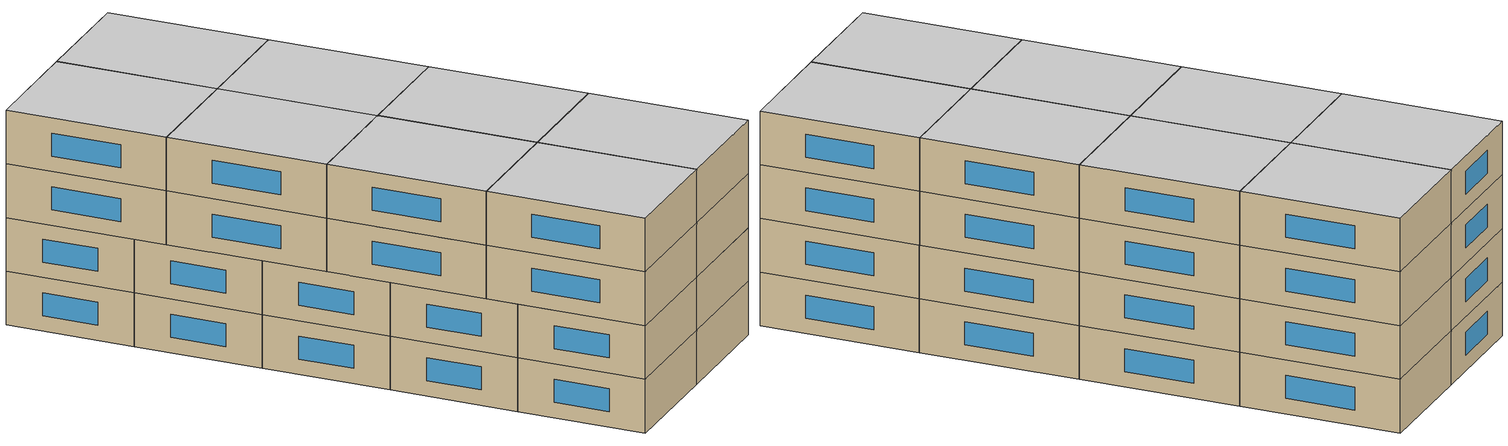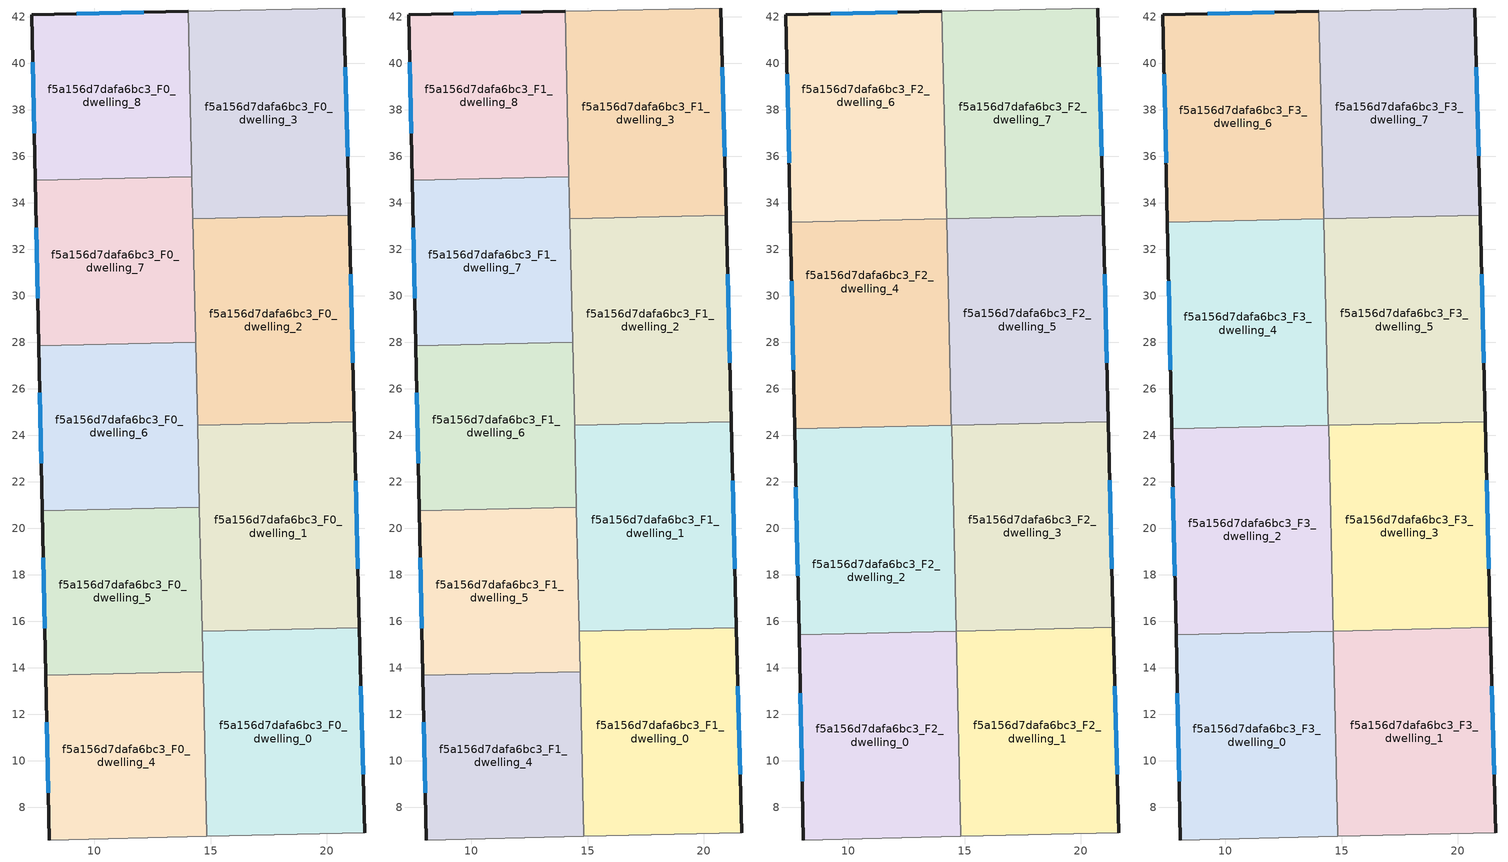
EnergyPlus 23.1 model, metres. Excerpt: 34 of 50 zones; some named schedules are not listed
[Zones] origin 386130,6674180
f5a156d7dafa6bc3_F0_dwelling_0
 floor ground (EU_floor_Construction): 21.4,15.72 21.62,6.9 14.84,6.75 14.64,15.57 z0
 wall outside (EU_wall_Construction): 21.62,6.9 21.4,15.72 z0:3
 wall to f5a156d7dafa6bc3_F0_dwelling_1 (EU_wall_Construction): 21.4,15.72 14.64,15.57 z0:3
 wall adiabatic (EU_wall_Construction): 14.84,6.75 21.62,6.9 z0:3
 wall to f5a156d7dafa6bc3_F0_dwelling_4 (EU_wall_Construction): 14.68,13.83 14.84,6.75 z0:3
 wall to f5a156d7dafa6bc3_F0_dwelling_5 (EU_wall_Construction): 14.64,15.57 14.68,13.83 z0:3
 window (EU_Window_Construction): 21.56,9.42 21.47,13.2 z0.86:2.14
f5a156d7dafa6bc3_F0_dwelling_1
 floor ground (EU_floor_Construction): 21.18,24.58 21.4,15.72 14.64,15.57 14.44,24.43 z0
 wall outside (EU_wall_Construction): 21.4,15.72 21.18,24.58 z0:3
 wall to f5a156d7dafa6bc3_F0_dwelling_2 (EU_wall_Construction): 21.18,24.58 14.44,24.43 z0:3
 wall to f5a156d7dafa6bc3_F0_dwelling_5 (EU_wall_Construction): 14.52,20.91 14.64,15.57 z0:3
 wall to f5a156d7dafa6bc3_F0_dwelling_6 (EU_wall_Construction): 14.44,24.43 14.52,20.91 z0:3
 window (EU_Window_Construction): 21.34,18.25 21.25,22.05 z0.86:2.14
f5a156d7dafa6bc3_F0_dwelling_2
 floor ground (EU_floor_Construction): 20.96,33.46 21.18,24.58 14.44,24.43 14.24,33.31 z0
 wall outside (EU_wall_Construction): 21.18,24.58 20.96,33.46 z0:3
 wall to f5a156d7dafa6bc3_F0_dwelling_3 (EU_wall_Construction): 20.96,33.46 14.24,33.31 z0:3
 wall to f5a156d7dafa6bc3_F0_dwelling_7 (EU_wall_Construction): 14.24,33.31 14.36,28.01 z0:3
 wall to f5a156d7dafa6bc3_F0_dwelling_6 (EU_wall_Construction): 14.36,28.01 14.44,24.43 z0:3
 window (EU_Window_Construction): 21.12,27.11 21.02,30.92 z0.86:2.14
f5a156d7dafa6bc3_F0_dwelling_3
 floor ground (EU_floor_Construction): 20.74,42.38 20.96,33.46 14.24,33.31 14.04,42.23 z0
 wall outside (EU_wall_Construction): 20.96,33.46 20.74,42.38 z0:3
 wall adiabatic (EU_wall_Construction): 20.74,42.38 14.04,42.23 z0:3
 wall to f5a156d7dafa6bc3_F0_dwelling_8 (EU_wall_Construction): 14.04,42.23 14.2,35.12 z0:3
 wall to f5a156d7dafa6bc3_F0_dwelling_7 (EU_wall_Construction): 14.2,35.12 14.24,33.31 z0:3
 window (EU_Window_Construction): 20.9,36.01 20.8,39.83 z0.86:2.14
f5a156d7dafa6bc3_F0_dwelling_4
 floor ground (EU_floor_Construction): 14.68,13.83 14.84,6.75 8.07,6.6 7.92,13.68 z0
 wall outside (EU_wall_Construction): 7.92,13.68 8.07,6.6 z0:3
 wall to f5a156d7dafa6bc3_F0_dwelling_5 (EU_wall_Construction): 14.68,13.83 7.92,13.68 z0:3
 wall adiabatic (EU_wall_Construction): 8.07,6.6 14.84,6.75 z0:3
 window (EU_Window_Construction): 7.97,11.65 8.03,8.62 z0.86:2.14
f5a156d7dafa6bc3_F0_dwelling_5
 floor ground (EU_floor_Construction): 14.52,20.92 14.68,13.83 7.92,13.68 7.77,20.76 z0
 wall outside (EU_wall_Construction): 7.77,20.76 7.92,13.68 z0:3
 wall to f5a156d7dafa6bc3_F0_dwelling_6 (EU_wall_Construction): 14.52,20.92 7.77,20.76 z0:3
 window (EU_Window_Construction): 7.82,18.74 7.88,15.7 z0.86:2.14
f5a156d7dafa6bc3_F0_dwelling_6
 floor ground (EU_floor_Construction): 14.36,28.01 14.52,20.92 7.77,20.76 7.62,27.86 z0
 wall outside (EU_wall_Construction): 7.62,27.86 7.77,20.76 z0:3
 wall to f5a156d7dafa6bc3_F0_dwelling_7 (EU_wall_Construction): 14.36,28.01 7.62,27.86 z0:3
 window (EU_Window_Construction): 7.66,25.83 7.73,22.79 z0.86:2.14
f5a156d7dafa6bc3_F0_dwelling_7
 floor ground (EU_floor_Construction): 14.2,35.12 14.36,28.01 7.62,27.86 7.47,34.97 z0
 wall outside (EU_wall_Construction): 7.47,34.97 7.62,27.86 z0:3
 wall to f5a156d7dafa6bc3_F0_dwelling_8 (EU_wall_Construction): 14.2,35.12 7.47,34.97 z0:3
 window (EU_Window_Construction): 7.51,32.94 7.58,29.89 z0.86:2.14
f5a156d7dafa6bc3_F0_dwelling_8
 floor ground (EU_floor_Construction): 14.04,42.23 14.2,35.12 7.47,34.97 7.32,42.08 z0
 wall outside (EU_wall_Construction): 14.04,42.23 7.32,42.08 7.47,34.97 z0:3
 window (EU_Window_Construction): 12.12,42.19 9.24,42.12 / 7.36,40.05 7.43,37 z0.86:2.14
f5a156d7dafa6bc3_F1_dwelling_0
 floor to f5a156d7dafa6bc3_F0_dwelling_0 (EU_floor_Construction): 21.4,15.72 21.62,6.9 14.84,6.75 14.64,15.57 z3
 wall outside (EU_wall_Construction): 21.62,6.9 21.4,15.72 z3:6
 wall to f5a156d7dafa6bc3_F1_dwelling_1 (EU_wall_Construction): 21.4,15.72 14.64,15.57 z3:6
 wall adiabatic (EU_wall_Construction): 14.84,6.75 21.62,6.9 z3:6
 wall to f5a156d7dafa6bc3_F1_dwelling_4 (EU_wall_Construction): 14.68,13.83 14.84,6.75 z3:6
 wall to f5a156d7dafa6bc3_F1_dwelling_5 (EU_wall_Construction): 14.64,15.57 14.68,13.83 z3:6
 window (EU_Window_Construction): 21.56,9.42 21.47,13.2 z3.86:5.14
f5a156d7dafa6bc3_F1_dwelling_1
 floor to f5a156d7dafa6bc3_F0_dwelling_1 (EU_floor_Construction): 21.18,24.58 21.4,15.72 14.64,15.57 14.44,24.43 z3
 wall outside (EU_wall_Construction): 21.4,15.72 21.18,24.58 z3:6
 wall to f5a156d7dafa6bc3_F1_dwelling_2 (EU_wall_Construction): 21.18,24.58 14.44,24.43 z3:6
 wall to f5a156d7dafa6bc3_F1_dwelling_5 (EU_wall_Construction): 14.52,20.91 14.64,15.57 z3:6
 wall to f5a156d7dafa6bc3_F1_dwelling_6 (EU_wall_Construction): 14.44,24.43 14.52,20.91 z3:6
 window (EU_Window_Construction): 21.34,18.25 21.25,22.05 z3.86:5.14
f5a156d7dafa6bc3_F1_dwelling_2
 floor to f5a156d7dafa6bc3_F0_dwelling_2 (EU_floor_Construction): 20.96,33.46 21.18,24.58 14.44,24.43 14.24,33.31 z3
 wall outside (EU_wall_Construction): 21.18,24.58 20.96,33.46 z3:6
 wall to f5a156d7dafa6bc3_F1_dwelling_3 (EU_wall_Construction): 20.96,33.46 14.24,33.31 z3:6
 wall to f5a156d7dafa6bc3_F1_dwelling_7 (EU_wall_Construction): 14.24,33.31 14.36,28.01 z3:6
 wall to f5a156d7dafa6bc3_F1_dwelling_6 (EU_wall_Construction): 14.36,28.01 14.44,24.43 z3:6
 window (EU_Window_Construction): 21.12,27.11 21.02,30.92 z3.86:5.14
f5a156d7dafa6bc3_F1_dwelling_3
 floor to f5a156d7dafa6bc3_F0_dwelling_3 (EU_floor_Construction): 20.74,42.38 20.96,33.46 14.24,33.31 14.04,42.23 z3
 wall outside (EU_wall_Construction): 20.96,33.46 20.74,42.38 z3:6
 wall adiabatic (EU_wall_Construction): 20.74,42.38 14.04,42.23 z3:6
 wall to f5a156d7dafa6bc3_F1_dwelling_8 (EU_wall_Construction): 14.04,42.23 14.2,35.12 z3:6
 wall to f5a156d7dafa6bc3_F1_dwelling_7 (EU_wall_Construction): 14.2,35.12 14.24,33.31 z3:6
 window (EU_Window_Construction): 20.9,36.01 20.8,39.83 z3.86:5.14
 ceiling adiabatic (EU_roof_Construction): 20.96,33.48 20.74,42.38 14.04,42.23 14.24,33.33 z6
f5a156d7dafa6bc3_F1_dwelling_4
 floor to f5a156d7dafa6bc3_F0_dwelling_4 (EU_floor_Construction): 14.68,13.83 14.84,6.75 8.07,6.6 7.92,13.68 z3
 wall outside (EU_wall_Construction): 7.92,13.68 8.07,6.6 z3:6
 wall to f5a156d7dafa6bc3_F1_dwelling_5 (EU_wall_Construction): 14.68,13.83 7.92,13.68 z3:6
 wall adiabatic (EU_wall_Construction): 8.07,6.6 14.84,6.75 z3:6
 window (EU_Window_Construction): 7.97,11.65 8.03,8.62 z3.86:5.14
 ceiling adiabatic (EU_roof_Construction): 14.84,6.75 14.68,13.83 7.92,13.68 8.07,6.6 z6
f5a156d7dafa6bc3_F1_dwelling_5
 floor to f5a156d7dafa6bc3_F0_dwelling_5 (EU_floor_Construction): 14.52,20.92 14.68,13.83 7.92,13.68 7.77,20.76 z3
 wall outside (EU_wall_Construction): 7.77,20.76 7.92,13.68 z3:6
 wall to f5a156d7dafa6bc3_F1_dwelling_6 (EU_wall_Construction): 14.52,20.92 7.77,20.76 z3:6
 window (EU_Window_Construction): 7.82,18.74 7.88,15.7 z3.86:5.14
f5a156d7dafa6bc3_F1_dwelling_6
 floor to f5a156d7dafa6bc3_F0_dwelling_6 (EU_floor_Construction): 14.36,28.01 14.52,20.92 7.77,20.76 7.62,27.86 z3
 wall outside (EU_wall_Construction): 7.62,27.86 7.77,20.76 z3:6
 wall to f5a156d7dafa6bc3_F1_dwelling_7 (EU_wall_Construction): 14.36,28.01 7.62,27.86 z3:6
 window (EU_Window_Construction): 7.66,25.83 7.73,22.79 z3.86:5.14
f5a156d7dafa6bc3_F1_dwelling_7
 floor to f5a156d7dafa6bc3_F0_dwelling_7 (EU_floor_Construction): 14.2,35.12 14.36,28.01 7.62,27.86 7.47,34.97 z3
 wall outside (EU_wall_Construction): 7.47,34.97 7.62,27.86 z3:6
 wall to f5a156d7dafa6bc3_F1_dwelling_8 (EU_wall_Construction): 14.2,35.12 7.47,34.97 z3:6
 window (EU_Window_Construction): 7.51,32.94 7.58,29.89 z3.86:5.14
f5a156d7dafa6bc3_F1_dwelling_8
 floor to f5a156d7dafa6bc3_F0_dwelling_8 (EU_floor_Construction): 14.04,42.23 14.2,35.12 7.47,34.97 7.32,42.08 z3
 wall outside (EU_wall_Construction): 14.04,42.23 7.32,42.08 7.47,34.97 z3:6
 window (EU_Window_Construction): 12.12,42.19 9.24,42.12 / 7.36,40.05 7.43,37 z3.86:5.14
f5a156d7dafa6bc3_F2_dwelling_0
 floor to f5a156d7dafa6bc3_F1_dwelling_0 (EU_floor_Construction): 14.65,15.57 14.84,6.75 14.64,15.57 z6
 floor to f5a156d7dafa6bc3_F1_dwelling_5 (EU_floor_Construction): 14.64,15.58 14.64,15.57 14.68,13.83 7.92,13.68 7.89,15.43 z6
 floor adiabatic (EU_floor_Construction): 14.64,15.57 14.84,6.75 8.07,6.6 7.92,13.68 14.68,13.83 z6
 wall outside (EU_wall_Construction): 7.89,15.43 8.07,6.6 z6:9
 wall to f5a156d7dafa6bc3_F2_dwelling_1 (EU_wall_Construction): 14.84,6.75 14.65,15.58 z6:9
 wall adiabatic (EU_wall_Construction): 8.07,6.6 14.84,6.75 z6:9
 wall to f5a156d7dafa6bc3_F2_dwelling_2 (EU_wall_Construction): 14.64,15.58 7.89,15.43 z6:9
 window (EU_Window_Construction): 7.94,12.91 8.02,9.12 z6.86:8.14
f5a156d7dafa6bc3_F2_dwelling_1
 floor to f5a156d7dafa6bc3_F1_dwelling_0 (EU_floor_Construction): 21.4,15.72 21.62,6.9 14.84,6.75 14.65,15.57 z6
 floor to f5a156d7dafa6bc3_F1_dwelling_1 (EU_floor_Construction): 21.4,15.74 21.4,15.72 14.65,15.57 14.65,15.58 z6
 wall outside (EU_wall_Construction): 21.62,6.9 21.4,15.74 z6:9
 wall adiabatic (EU_wall_Construction): 14.84,6.75 21.62,6.9 z6:9
 wall to f5a156d7dafa6bc3_F2_dwelling_3 (EU_wall_Construction): 21.4,15.74 14.65,15.58 z6:9
 window (EU_Window_Construction): 21.56,9.42 21.47,13.21 z6.86:8.14
f5a156d7dafa6bc3_F2_dwelling_2
 floor to f5a156d7dafa6bc3_F1_dwelling_5 (EU_floor_Construction): 14.52,20.92 14.64,15.58 7.89,15.43 7.77,20.76 z6
 floor to f5a156d7dafa6bc3_F1_dwelling_6 (EU_floor_Construction): 14.44,24.44 14.52,20.92 7.77,20.77 7.7,24.29 z6
 wall outside (EU_wall_Construction): 7.7,24.29 7.89,15.43 z6:9
 wall to f5a156d7dafa6bc3_F2_dwelling_3 (EU_wall_Construction): 14.64,15.58 14.44,24.44 z6:9
 wall to f5a156d7dafa6bc3_F2_dwelling_4 (EU_wall_Construction): 14.44,24.44 7.7,24.29 z6:9
 window (EU_Window_Construction): 7.75,21.76 7.83,17.97 z6.86:8.14
f5a156d7dafa6bc3_F2_dwelling_3
 floor to f5a156d7dafa6bc3_F1_dwelling_1 (EU_floor_Construction): 21.18,24.58 21.4,15.74 14.64,15.58 14.44,24.43 z6
 floor to f5a156d7dafa6bc3_F1_dwelling_2 (EU_floor_Construction): 21.18,24.59 21.18,24.58 14.44,24.43 14.44,24.44 z6
 wall outside (EU_wall_Construction): 21.4,15.74 21.18,24.59 z6:9
 wall to f5a156d7dafa6bc3_F2_dwelling_5 (EU_wall_Construction): 21.18,24.59 14.44,24.44 z6:9
 window (EU_Window_Construction): 21.34,18.27 21.25,22.06 z6.86:8.14
f5a156d7dafa6bc3_F2_dwelling_4
 floor to f5a156d7dafa6bc3_F1_dwelling_7 (EU_floor_Construction): 14.24,33.33 14.36,28.01 7.62,27.86 7.51,33.18 z6
 floor to f5a156d7dafa6bc3_F1_dwelling_6 (EU_floor_Construction): 14.36,28.01 14.44,24.44 7.7,24.29 7.62,27.86 z6
 wall outside (EU_wall_Construction): 7.51,33.17 7.7,24.29 z6:9
 wall to f5a156d7dafa6bc3_F2_dwelling_5 (EU_wall_Construction): 14.44,24.44 14.24,33.33 z6:9
 wall to f5a156d7dafa6bc3_F2_dwelling_6 (EU_wall_Construction): 14.23,33.33 7.51,33.17 z6:9
 window (EU_Window_Construction): 7.56,30.64 7.64,26.83 z6.86:8.14
f5a156d7dafa6bc3_F2_dwelling_5
 floor to f5a156d7dafa6bc3_F1_dwelling_2 (EU_floor_Construction): 20.96,33.46 21.18,24.59 14.44,24.44 14.24,33.31 z6
 floor to f5a156d7dafa6bc3_F1_dwelling_3 (EU_floor_Construction): 20.96,33.48 20.96,33.46 14.24,33.31 14.24,33.33 z6
 wall outside (EU_wall_Construction): 21.18,24.59 20.96,33.48 z6:9
 wall to f5a156d7dafa6bc3_F2_dwelling_7 (EU_wall_Construction): 20.96,33.48 14.24,33.33 z6:9
 window (EU_Window_Construction): 21.12,27.13 21.02,30.94 z6.86:8.14
f5a156d7dafa6bc3_F2_dwelling_6
 floor to f5a156d7dafa6bc3_F1_dwelling_8 (EU_floor_Construction): 14.03,42.23 14.19,35.12 7.47,34.97 7.32,42.08 z6
 floor to f5a156d7dafa6bc3_F1_dwelling_7 (EU_floor_Construction): 14.19,35.12 14.23,33.33 7.51,33.18 7.47,34.97 z6
 wall outside (EU_wall_Construction): 14.03,42.23 7.32,42.08 7.51,33.17 z6:9
 wall to f5a156d7dafa6bc3_F2_dwelling_7 (EU_wall_Construction): 14.23,33.33 14.03,42.23 z6:9
 window (EU_Window_Construction): 12.11,42.19 9.24,42.12 / 7.37,39.54 7.45,35.72 z6.86:8.14
f5a156d7dafa6bc3_F2_dwelling_7
 floor to f5a156d7dafa6bc3_F1_dwelling_8 (EU_floor_Construction): 14.04,42.23 14.2,35.12 14.19,35.12 14.03,42.23 z6
 floor to f5a156d7dafa6bc3_F1_dwelling_7 (EU_floor_Construction): 14.2,35.12 14.24,33.33 14.23,33.33 14.19,35.12 z6
 floor adiabatic (EU_floor_Construction): 20.74,42.38 20.96,33.48 14.23,33.33 14.24,33.33 14.04,42.23 z6
 wall outside (EU_wall_Construction): 20.96,33.48 20.74,42.38 z6:9
 wall adiabatic (EU_wall_Construction): 20.74,42.38 14.03,42.23 z6:9
 window (EU_Window_Construction): 20.9,36.02 20.8,39.84 z6.86:8.14
f5a156d7dafa6bc3_F3_dwelling_0
 floor to f5a156d7dafa6bc3_F2_dwelling_0 (EU_floor_Construction): 14.65,15.58 14.84,6.75 8.07,6.6 7.89,15.43 z9
 wall outside (EU_wall_Construction): 7.89,15.43 8.07,6.6 z9:12
 wall to f5a156d7dafa6bc3_F3_dwelling_1 (EU_wall_Construction): 14.84,6.75 14.65,15.58 z9:12
 wall adiabatic (EU_wall_Construction): 8.07,6.6 14.84,6.75 z9:12
 wall to f5a156d7dafa6bc3_F3_dwelling_2 (EU_wall_Construction): 14.64,15.58 7.89,15.43 z9:12
 window (EU_Window_Construction): 7.94,12.91 8.02,9.12 z9.86:11.14
 ceiling to f5a156d7dafa6bc3_F4_dwelling_0 (EU_floor_Construction): 14.84,6.75 14.65,15.58 7.89,15.43 8.07,6.6 z12
f5a156d7dafa6bc3_F3_dwelling_1
 floor to f5a156d7dafa6bc3_F2_dwelling_1 (EU_floor_Construction): 21.4,15.74 21.62,6.9 14.84,6.75 14.65,15.58 z9
 wall outside (EU_wall_Construction): 21.62,6.9 21.4,15.74 z9:12
 wall adiabatic (EU_wall_Construction): 14.84,6.75 21.62,6.9 z9:12
 wall to f5a156d7dafa6bc3_F3_dwelling_3 (EU_wall_Construction): 21.4,15.74 14.65,15.58 z9:12
 window (EU_Window_Construction): 21.56,9.42 21.47,13.21 z9.86:11.14
 ceiling to f5a156d7dafa6bc3_F4_dwelling_1 (EU_floor_Construction): 21.62,6.9 21.4,15.74 14.65,15.58 14.84,6.75 z12
f5a156d7dafa6bc3_F3_dwelling_2
 floor to f5a156d7dafa6bc3_F2_dwelling_2 (EU_floor_Construction): 14.44,24.44 14.64,15.58 7.89,15.43 7.7,24.29 z9
 wall outside (EU_wall_Construction): 7.7,24.29 7.89,15.43 z9:12
 wall to f5a156d7dafa6bc3_F3_dwelling_3 (EU_wall_Construction): 14.64,15.58 14.44,24.44 z9:12
 wall to f5a156d7dafa6bc3_F3_dwelling_4 (EU_wall_Construction): 14.44,24.44 7.7,24.29 z9:12
 window (EU_Window_Construction): 7.75,21.76 7.83,17.97 z9.86:11.14
 ceiling to f5a156d7dafa6bc3_F4_dwelling_2 (EU_floor_Construction): 14.64,15.58 14.44,24.44 7.7,24.29 7.89,15.43 z12
f5a156d7dafa6bc3_F3_dwelling_3
 floor to f5a156d7dafa6bc3_F2_dwelling_3 (EU_floor_Construction): 21.18,24.59 21.4,15.74 14.64,15.58 14.44,24.44 z9
 wall outside (EU_wall_Construction): 21.4,15.74 21.18,24.59 z9:12
 wall to f5a156d7dafa6bc3_F3_dwelling_5 (EU_wall_Construction): 21.18,24.59 14.44,24.44 z9:12
 window (EU_Window_Construction): 21.34,18.27 21.25,22.06 z9.86:11.14
 ceiling to f5a156d7dafa6bc3_F4_dwelling_3 (EU_floor_Construction): 21.4,15.74 21.18,24.59 14.44,24.44 14.64,15.58 z12
f5a156d7dafa6bc3_F3_dwelling_4
 floor to f5a156d7dafa6bc3_F2_dwelling_4 (EU_floor_Construction): 14.24,33.33 14.44,24.44 7.7,24.29 7.51,33.17 z9
 wall outside (EU_wall_Construction): 7.51,33.17 7.7,24.29 z9:12
 wall to f5a156d7dafa6bc3_F3_dwelling_5 (EU_wall_Construction): 14.44,24.44 14.24,33.33 z9:12
 wall to f5a156d7dafa6bc3_F3_dwelling_6 (EU_wall_Construction): 14.23,33.33 7.51,33.17 z9:12
 window (EU_Window_Construction): 7.56,30.64 7.64,26.83 z9.86:11.14
 ceiling to f5a156d7dafa6bc3_F4_dwelling_4 (EU_floor_Construction): 14.44,24.44 14.24,33.33 7.51,33.17 7.7,24.29 z12
f5a156d7dafa6bc3_F3_dwelling_5
 floor to f5a156d7dafa6bc3_F2_dwelling_5 (EU_floor_Construction): 20.96,33.48 21.18,24.59 14.44,24.44 14.24,33.33 z9
 wall outside (EU_wall_Construction): 21.18,24.59 20.96,33.48 z9:12
 wall to f5a156d7dafa6bc3_F3_dwelling_7 (EU_wall_Construction): 20.96,33.48 14.24,33.33 z9:12
 window (EU_Window_Construction): 21.12,27.13 21.02,30.94 z9.86:11.14
 ceiling to f5a156d7dafa6bc3_F4_dwelling_5 (EU_floor_Construction): 21.18,24.59 20.96,33.48 14.24,33.33 14.44,24.44 z12
f5a156d7dafa6bc3_F3_dwelling_6
 floor to f5a156d7dafa6bc3_F2_dwelling_6 (EU_floor_Construction): 14.03,42.23 14.23,33.33 7.51,33.17 7.32,42.08 z9
 wall outside (EU_wall_Construction): 14.03,42.23 7.32,42.08 7.51,33.17 z9:12
 wall to f5a156d7dafa6bc3_F3_dwelling_7 (EU_wall_Construction): 14.23,33.33 14.03,42.23 z9:12
 window (EU_Window_Construction): 12.11,42.19 9.24,42.12 / 7.37,39.54 7.45,35.72 z9.86:11.14
 ceiling to f5a156d7dafa6bc3_F4_dwelling_6 (EU_floor_Construction): 14.23,33.33 14.03,42.23 7.32,42.08 7.51,33.17 z12
f5a156d7dafa6bc3_F3_dwelling_7
 floor to f5a156d7dafa6bc3_F2_dwelling_7 (EU_floor_Construction): 20.74,42.38 20.96,33.48 14.23,33.33 14.03,42.23 z9
 wall outside (EU_wall_Construction): 20.96,33.48 20.74,42.38 z9:12
 wall adiabatic (EU_wall_Construction): 20.74,42.38 14.03,42.23 z9:12
 window (EU_Window_Construction): 20.9,36.02 20.8,39.84 z9.86:11.14
 ceiling to f5a156d7dafa6bc3_F4_dwelling_7 (EU_floor_Construction): 20.96,33.48 20.74,42.38 14.03,42.23 14.23,33.33 z12
[Building]
EU S2 Campaign: North Axis=0; Terrain=City; Solar Distribution=FullExterior
[Site:Location]
Helsinki-Vantaa.AP: Latitude=60.317; Longitude=24.963; Time Zone=2; Elevation=54.6
[SizingPeriod:WeatherFileDays]
AnnualSizingPeriod: Begin Month=1; Begin Day of Month=1; End Month=12; End Day of Month=31; Day of Week for Start Day=Monday; Use Weather File Daylight Saving Period=No; Use Weather File Rain and Snow Indicators=No
[MATERIAL]
EU_InternalMass_Material: Roughness=MediumRough; Thickness=0.1; Conductivity=1; Density=1800; Specific Heat=900; Thermal Absorptance=0.9; Solar Absorptance=0.7; Visible Absorptance=0.7
[MATERIAL:NOMASS] Roughness=MediumRough; Thermal Absorptance=0.9; Solar Absorptance=0.7; Visible Absorptance=0.7
Name | Thermal Resistance
EU_wall_NoMass | 1.10183
EU_roof_NoMass; EU_floor_NoMass | 1.70606
[WINDOWMATERIAL:SIMPLEGLAZINGSYSTEM]
EU_Window_SimpleGlazing: UFactor=3.11035; Solar Heat Gain Coefficient=0.8; Visible Transmittance=0.8
[CONSTRUCTION]
EU_wall_Construction: EU_wall_NoMass
EU_roof_Construction: EU_roof_NoMass
EU_floor_Construction: EU_floor_NoMass
EU_Window_Construction: EU_Window_SimpleGlazing
EU_InternalMass_Construction: EU_InternalMass_Material
[ZONE] Type=1; Multiplier=1; Ceiling Height=autocalculate; Floor Area=autocalculate; Part of Total Floor Area=Yes
Name | Volume
f5a156d7dafa6bc3_F0_dwelling_0; f5a156d7dafa6bc3_F1_dwelling_0 | 179.512
f5a156d7dafa6bc3_F2_dwelling_0; f5a156d7dafa6bc3_F3_dwelling_0; f5a156d7dafa6bc3_F2_dwelling_4; f5a156d7dafa6bc3_F3_dwelling_4 | 179.521
f5a156d7dafa6bc3_F0_dwelling_1; f5a156d7dafa6bc3_F1_dwelling_1 | 179.504
f5a156d7dafa6bc3_F2_dwelling_1; f5a156d7dafa6bc3_F3_dwelling_1 | 179.531
f5a156d7dafa6bc3_F0_dwelling_2; f5a156d7dafa6bc3_F1_dwelling_2 | 179.503
f5a156d7dafa6bc3_F2_dwelling_2; f5a156d7dafa6bc3_F3_dwelling_2 | 179.509
f5a156d7dafa6bc3_F0_dwelling_3; f5a156d7dafa6bc3_F1_dwelling_3 | 179.507
f5a156d7dafa6bc3_F2_dwelling_3; f5a156d7dafa6bc3_F3_dwelling_3 | 179.515
f5a156d7dafa6bc3_F0_dwelling_4; f5a156d7dafa6bc3_F1_dwelling_4 | 143.61
f5a156d7dafa6bc3_F0_dwelling_5; f5a156d7dafa6bc3_F1_dwelling_5 | 143.623
f5a156d7dafa6bc3_F2_dwelling_5; f5a156d7dafa6bc3_F3_dwelling_5 | 179.52
f5a156d7dafa6bc3_F0_dwelling_6; f5a156d7dafa6bc3_F1_dwelling_6 | 143.625
f5a156d7dafa6bc3_F2_dwelling_6; f5a156d7dafa6bc3_F3_dwelling_6 | 179.523
f5a156d7dafa6bc3_F0_dwelling_7; f5a156d7dafa6bc3_F1_dwelling_7 | 143.616
f5a156d7dafa6bc3_F2_dwelling_7; f5a156d7dafa6bc3_F3_dwelling_7 | 179.53
f5a156d7dafa6bc3_F0_dwelling_8; f5a156d7dafa6bc3_F1_dwelling_8 | 143.629
[INTERNALMASS] Construction=EU_InternalMass_Construction
Name | Zone or ZoneList | Surface Area
f5a156d7dafa6bc3_F0_dwelling_0_EU_InternalMass | f5a156d7dafa6bc3_F0_dwelling_0 | 59.8373
f5a156d7dafa6bc3_F0_dwelling_1_EU_InternalMass | f5a156d7dafa6bc3_F0_dwelling_1 | 59.8349
f5a156d7dafa6bc3_F0_dwelling_2_EU_InternalMass | f5a156d7dafa6bc3_F0_dwelling_2 | 59.8344
f5a156d7dafa6bc3_F0_dwelling_3_EU_InternalMass | f5a156d7dafa6bc3_F0_dwelling_3 | 59.8358
f5a156d7dafa6bc3_F0_dwelling_4_EU_InternalMass | f5a156d7dafa6bc3_F0_dwelling_4 | 47.8699
f5a156d7dafa6bc3_F0_dwelling_5_EU_InternalMass | f5a156d7dafa6bc3_F0_dwelling_5 | 47.8742
f5a156d7dafa6bc3_F0_dwelling_6_EU_InternalMass | f5a156d7dafa6bc3_F0_dwelling_6 | 47.875
f5a156d7dafa6bc3_F0_dwelling_7_EU_InternalMass | f5a156d7dafa6bc3_F0_dwelling_7 | 47.8721
f5a156d7dafa6bc3_F0_dwelling_8_EU_InternalMass | f5a156d7dafa6bc3_F0_dwelling_8 | 47.8758
f5a156d7dafa6bc3_F1_dwelling_0_EU_InternalMass | f5a156d7dafa6bc3_F1_dwelling_0 | 59.8373
f5a156d7dafa6bc3_F1_dwelling_1_EU_InternalMass | f5a156d7dafa6bc3_F1_dwelling_1 | 59.8349
f5a156d7dafa6bc3_F1_dwelling_2_EU_InternalMass | f5a156d7dafa6bc3_F1_dwelling_2 | 59.8344
f5a156d7dafa6bc3_F1_dwelling_3_EU_InternalMass | f5a156d7dafa6bc3_F1_dwelling_3 | 59.8358
f5a156d7dafa6bc3_F1_dwelling_4_EU_InternalMass | f5a156d7dafa6bc3_F1_dwelling_4 | 47.8699
f5a156d7dafa6bc3_F1_dwelling_5_EU_InternalMass | f5a156d7dafa6bc3_F1_dwelling_5 | 47.8742
f5a156d7dafa6bc3_F1_dwelling_6_EU_InternalMass | f5a156d7dafa6bc3_F1_dwelling_6 | 47.875
f5a156d7dafa6bc3_F1_dwelling_7_EU_InternalMass | f5a156d7dafa6bc3_F1_dwelling_7 | 47.8721
f5a156d7dafa6bc3_F1_dwelling_8_EU_InternalMass | f5a156d7dafa6bc3_F1_dwelling_8 | 47.8758
f5a156d7dafa6bc3_F2_dwelling_0_EU_InternalMass | f5a156d7dafa6bc3_F2_dwelling_0 | 59.8405
f5a156d7dafa6bc3_F2_dwelling_1_EU_InternalMass | f5a156d7dafa6bc3_F2_dwelling_1 | 59.8414
f5a156d7dafa6bc3_F2_dwelling_2_EU_InternalMass | f5a156d7dafa6bc3_F2_dwelling_2 | 59.8365
f5a156d7dafa6bc3_F2_dwelling_3_EU_InternalMass | f5a156d7dafa6bc3_F2_dwelling_3 | 59.8384
f5a156d7dafa6bc3_F2_dwelling_4_EU_InternalMass | f5a156d7dafa6bc3_F2_dwelling_4 | 59.8387
f5a156d7dafa6bc3_F2_dwelling_5_EU_InternalMass | f5a156d7dafa6bc3_F2_dwelling_5 | 59.8373
f5a156d7dafa6bc3_F2_dwelling_6_EU_InternalMass | f5a156d7dafa6bc3_F2_dwelling_6 | 59.8387
f5a156d7dafa6bc3_F2_dwelling_7_EU_InternalMass | f5a156d7dafa6bc3_F2_dwelling_7 | 59.8452
f5a156d7dafa6bc3_F3_dwelling_0_EU_InternalMass | f5a156d7dafa6bc3_F3_dwelling_0 | 59.8405
f5a156d7dafa6bc3_F3_dwelling_1_EU_InternalMass | f5a156d7dafa6bc3_F3_dwelling_1 | 59.8414
f5a156d7dafa6bc3_F3_dwelling_2_EU_InternalMass | f5a156d7dafa6bc3_F3_dwelling_2 | 59.8365
f5a156d7dafa6bc3_F3_dwelling_3_EU_InternalMass | f5a156d7dafa6bc3_F3_dwelling_3 | 59.8384
f5a156d7dafa6bc3_F3_dwelling_4_EU_InternalMass | f5a156d7dafa6bc3_F3_dwelling_4 | 59.8387
f5a156d7dafa6bc3_F3_dwelling_5_EU_InternalMass | f5a156d7dafa6bc3_F3_dwelling_5 | 59.8373
f5a156d7dafa6bc3_F3_dwelling_6_EU_InternalMass | f5a156d7dafa6bc3_F3_dwelling_6 | 59.8387
f5a156d7dafa6bc3_F3_dwelling_7_EU_InternalMass | f5a156d7dafa6bc3_F3_dwelling_7 | 59.8452
[OTHEREQUIPMENT] Fuel Type=Electricity; Design Level Calculation Method=Watts/Area; Power per Zone Floor Area=1; Fraction Latent=0; Fraction Radiant=0; Fraction Lost=0; Carbon Dioxide Generation Rate=0; EndUse Subcategory=EU_Step8_InternalGains
Name | Zone or ZoneList or Space or SpaceList | Schedule
EU_Step8_InternalGain_f5a156d7dafa6bc3_F0_dwelling_0_f000 | f5a156d7dafa6bc3_F0_dwelling_0 | EU_Step8_GainSchedule_f5a156d7dafa6bc3_F0_dwelling_0_f000
EU_Step8_InternalGain_f5a156d7dafa6bc3_F0_dwelling_1_f000 | f5a156d7dafa6bc3_F0_dwelling_1 | EU_Step8_GainSchedule_f5a156d7dafa6bc3_F0_dwelling_1_f000
EU_Step8_InternalGain_f5a156d7dafa6bc3_F0_dwelling_2_f000 | f5a156d7dafa6bc3_F0_dwelling_2 | EU_Step8_GainSchedule_f5a156d7dafa6bc3_F0_dwelling_2_f000
EU_Step8_InternalGain_f5a156d7dafa6bc3_F0_dwelling_3_f000 | f5a156d7dafa6bc3_F0_dwelling_3 | EU_Step8_GainSchedule_f5a156d7dafa6bc3_F0_dwelling_3_f000
EU_Step8_InternalGain_f5a156d7dafa6bc3_F0_dwelling_4_f000 | f5a156d7dafa6bc3_F0_dwelling_4 | EU_Step8_GainSchedule_f5a156d7dafa6bc3_F0_dwelling_4_f000
EU_Step8_InternalGain_f5a156d7dafa6bc3_F0_dwelling_5_f000 | f5a156d7dafa6bc3_F0_dwelling_5 | EU_Step8_GainSchedule_f5a156d7dafa6bc3_F0_dwelling_5_f000
EU_Step8_InternalGain_f5a156d7dafa6bc3_F0_dwelling_6_f000 | f5a156d7dafa6bc3_F0_dwelling_6 | EU_Step8_GainSchedule_f5a156d7dafa6bc3_F0_dwelling_6_f000
EU_Step8_InternalGain_f5a156d7dafa6bc3_F0_dwelling_7_f000 | f5a156d7dafa6bc3_F0_dwelling_7 | EU_Step8_GainSchedule_f5a156d7dafa6bc3_F0_dwelling_7_f000
EU_Step8_InternalGain_f5a156d7dafa6bc3_F0_dwelling_8_f000 | f5a156d7dafa6bc3_F0_dwelling_8 | EU_Step8_GainSchedule_f5a156d7dafa6bc3_F0_dwelling_8_f000
EU_Step8_InternalGain_f5a156d7dafa6bc3_F1_dwelling_0_f000 | f5a156d7dafa6bc3_F1_dwelling_0 | EU_Step8_GainSchedule_f5a156d7dafa6bc3_F1_dwelling_0_f000
EU_Step8_InternalGain_f5a156d7dafa6bc3_F1_dwelling_1_f000 | f5a156d7dafa6bc3_F1_dwelling_1 | EU_Step8_GainSchedule_f5a156d7dafa6bc3_F1_dwelling_1_f000
EU_Step8_InternalGain_f5a156d7dafa6bc3_F1_dwelling_2_f000 | f5a156d7dafa6bc3_F1_dwelling_2 | EU_Step8_GainSchedule_f5a156d7dafa6bc3_F1_dwelling_2_f000
EU_Step8_InternalGain_f5a156d7dafa6bc3_F1_dwelling_3_f000 | f5a156d7dafa6bc3_F1_dwelling_3 | EU_Step8_GainSchedule_f5a156d7dafa6bc3_F1_dwelling_3_f000
EU_Step8_InternalGain_f5a156d7dafa6bc3_F1_dwelling_4_f000 | f5a156d7dafa6bc3_F1_dwelling_4 | EU_Step8_GainSchedule_f5a156d7dafa6bc3_F1_dwelling_4_f000
EU_Step8_InternalGain_f5a156d7dafa6bc3_F1_dwelling_5_f000 | f5a156d7dafa6bc3_F1_dwelling_5 | EU_Step8_GainSchedule_f5a156d7dafa6bc3_F1_dwelling_5_f000
EU_Step8_InternalGain_f5a156d7dafa6bc3_F1_dwelling_6_f000 | f5a156d7dafa6bc3_F1_dwelling_6 | EU_Step8_GainSchedule_f5a156d7dafa6bc3_F1_dwelling_6_f000
EU_Step8_InternalGain_f5a156d7dafa6bc3_F1_dwelling_7_f000 | f5a156d7dafa6bc3_F1_dwelling_7 | EU_Step8_GainSchedule_f5a156d7dafa6bc3_F1_dwelling_7_f000
EU_Step8_InternalGain_f5a156d7dafa6bc3_F1_dwelling_8_f000 | f5a156d7dafa6bc3_F1_dwelling_8 | EU_Step8_GainSchedule_f5a156d7dafa6bc3_F1_dwelling_8_f000
EU_Step8_InternalGain_f5a156d7dafa6bc3_F2_dwelling_0_f000 | f5a156d7dafa6bc3_F2_dwelling_0 | EU_Step8_GainSchedule_f5a156d7dafa6bc3_F2_dwelling_0_f000
EU_Step8_InternalGain_f5a156d7dafa6bc3_F2_dwelling_1_f000 | f5a156d7dafa6bc3_F2_dwelling_1 | EU_Step8_GainSchedule_f5a156d7dafa6bc3_F2_dwelling_1_f000
EU_Step8_InternalGain_f5a156d7dafa6bc3_F2_dwelling_2_f000 | f5a156d7dafa6bc3_F2_dwelling_2 | EU_Step8_GainSchedule_f5a156d7dafa6bc3_F2_dwelling_2_f000
EU_Step8_InternalGain_f5a156d7dafa6bc3_F2_dwelling_3_f000 | f5a156d7dafa6bc3_F2_dwelling_3 | EU_Step8_GainSchedule_f5a156d7dafa6bc3_F2_dwelling_3_f000
EU_Step8_InternalGain_f5a156d7dafa6bc3_F2_dwelling_4_f000 | f5a156d7dafa6bc3_F2_dwelling_4 | EU_Step8_GainSchedule_f5a156d7dafa6bc3_F2_dwelling_4_f000
EU_Step8_InternalGain_f5a156d7dafa6bc3_F2_dwelling_5_f000 | f5a156d7dafa6bc3_F2_dwelling_5 | EU_Step8_GainSchedule_f5a156d7dafa6bc3_F2_dwelling_5_f000
EU_Step8_InternalGain_f5a156d7dafa6bc3_F2_dwelling_6_f000 | f5a156d7dafa6bc3_F2_dwelling_6 | EU_Step8_GainSchedule_f5a156d7dafa6bc3_F2_dwelling_6_f000
EU_Step8_InternalGain_f5a156d7dafa6bc3_F2_dwelling_7_f000 | f5a156d7dafa6bc3_F2_dwelling_7 | EU_Step8_GainSchedule_f5a156d7dafa6bc3_F2_dwelling_7_f000
EU_Step8_InternalGain_f5a156d7dafa6bc3_F3_dwelling_0_f000 | f5a156d7dafa6bc3_F3_dwelling_0 | EU_Step8_GainSchedule_f5a156d7dafa6bc3_F3_dwelling_0_f000
EU_Step8_InternalGain_f5a156d7dafa6bc3_F3_dwelling_1_f000 | f5a156d7dafa6bc3_F3_dwelling_1 | EU_Step8_GainSchedule_f5a156d7dafa6bc3_F3_dwelling_1_f000
EU_Step8_InternalGain_f5a156d7dafa6bc3_F3_dwelling_2_f000 | f5a156d7dafa6bc3_F3_dwelling_2 | EU_Step8_GainSchedule_f5a156d7dafa6bc3_F3_dwelling_2_f000
EU_Step8_InternalGain_f5a156d7dafa6bc3_F3_dwelling_3_f000 | f5a156d7dafa6bc3_F3_dwelling_3 | EU_Step8_GainSchedule_f5a156d7dafa6bc3_F3_dwelling_3_f000
EU_Step8_InternalGain_f5a156d7dafa6bc3_F3_dwelling_4_f000 | f5a156d7dafa6bc3_F3_dwelling_4 | EU_Step8_GainSchedule_f5a156d7dafa6bc3_F3_dwelling_4_f000
EU_Step8_InternalGain_f5a156d7dafa6bc3_F3_dwelling_5_f000 | f5a156d7dafa6bc3_F3_dwelling_5 | EU_Step8_GainSchedule_f5a156d7dafa6bc3_F3_dwelling_5_f000
EU_Step8_InternalGain_f5a156d7dafa6bc3_F3_dwelling_6_f000 | f5a156d7dafa6bc3_F3_dwelling_6 | EU_Step8_GainSchedule_f5a156d7dafa6bc3_F3_dwelling_6_f000
EU_Step8_InternalGain_f5a156d7dafa6bc3_F3_dwelling_7_f000 | f5a156d7dafa6bc3_F3_dwelling_7 | EU_Step8_GainSchedule_f5a156d7dafa6bc3_F3_dwelling_7_f000
[ZONEVENTILATION:DESIGNFLOWRATE] Schedule=EU_AlwaysOn; Design Flow Rate Calculation Method=AirChanges/Hour; Air Changes per Hour=0.756316; Ventilation Type=Natural; Fan Pressure Rise=0; Fan Total Efficiency=1; Constant Term Coefficient=1; Temperature Term Coefficient=0; Velocity Term Coefficient=0; Velocity Squared Term Coefficient=0; Minimum Indoor Temperature=-100; Maximum Indoor Temperature=100; Delta Temperature=-100; Minimum Outdoor Temperature=-100; Maximum Outdoor Temperature=100; Maximum Wind Speed=40
Name | Zone or ZoneList or Space or SpaceList
EU_ConstantAir_f5a156d7dafa6bc3_F0_dwelling_0 | f5a156d7dafa6bc3_F0_dwelling_0
EU_ConstantAir_f5a156d7dafa6bc3_F0_dwelling_1 | f5a156d7dafa6bc3_F0_dwelling_1
EU_ConstantAir_f5a156d7dafa6bc3_F0_dwelling_2 | f5a156d7dafa6bc3_F0_dwelling_2
EU_ConstantAir_f5a156d7dafa6bc3_F0_dwelling_3 | f5a156d7dafa6bc3_F0_dwelling_3
EU_ConstantAir_f5a156d7dafa6bc3_F0_dwelling_4 | f5a156d7dafa6bc3_F0_dwelling_4
EU_ConstantAir_f5a156d7dafa6bc3_F0_dwelling_5 | f5a156d7dafa6bc3_F0_dwelling_5
EU_ConstantAir_f5a156d7dafa6bc3_F0_dwelling_6 | f5a156d7dafa6bc3_F0_dwelling_6
EU_ConstantAir_f5a156d7dafa6bc3_F0_dwelling_7 | f5a156d7dafa6bc3_F0_dwelling_7
EU_ConstantAir_f5a156d7dafa6bc3_F0_dwelling_8 | f5a156d7dafa6bc3_F0_dwelling_8
EU_ConstantAir_f5a156d7dafa6bc3_F1_dwelling_0 | f5a156d7dafa6bc3_F1_dwelling_0
EU_ConstantAir_f5a156d7dafa6bc3_F1_dwelling_1 | f5a156d7dafa6bc3_F1_dwelling_1
EU_ConstantAir_f5a156d7dafa6bc3_F1_dwelling_2 | f5a156d7dafa6bc3_F1_dwelling_2
EU_ConstantAir_f5a156d7dafa6bc3_F1_dwelling_3 | f5a156d7dafa6bc3_F1_dwelling_3
EU_ConstantAir_f5a156d7dafa6bc3_F1_dwelling_4 | f5a156d7dafa6bc3_F1_dwelling_4
EU_ConstantAir_f5a156d7dafa6bc3_F1_dwelling_5 | f5a156d7dafa6bc3_F1_dwelling_5
EU_ConstantAir_f5a156d7dafa6bc3_F1_dwelling_6 | f5a156d7dafa6bc3_F1_dwelling_6
EU_ConstantAir_f5a156d7dafa6bc3_F1_dwelling_7 | f5a156d7dafa6bc3_F1_dwelling_7
EU_ConstantAir_f5a156d7dafa6bc3_F1_dwelling_8 | f5a156d7dafa6bc3_F1_dwelling_8
EU_ConstantAir_f5a156d7dafa6bc3_F2_dwelling_0 | f5a156d7dafa6bc3_F2_dwelling_0
EU_ConstantAir_f5a156d7dafa6bc3_F2_dwelling_1 | f5a156d7dafa6bc3_F2_dwelling_1
EU_ConstantAir_f5a156d7dafa6bc3_F2_dwelling_2 | f5a156d7dafa6bc3_F2_dwelling_2
EU_ConstantAir_f5a156d7dafa6bc3_F2_dwelling_3 | f5a156d7dafa6bc3_F2_dwelling_3
EU_ConstantAir_f5a156d7dafa6bc3_F2_dwelling_4 | f5a156d7dafa6bc3_F2_dwelling_4
EU_ConstantAir_f5a156d7dafa6bc3_F2_dwelling_5 | f5a156d7dafa6bc3_F2_dwelling_5
EU_ConstantAir_f5a156d7dafa6bc3_F2_dwelling_6 | f5a156d7dafa6bc3_F2_dwelling_6
EU_ConstantAir_f5a156d7dafa6bc3_F2_dwelling_7 | f5a156d7dafa6bc3_F2_dwelling_7
EU_ConstantAir_f5a156d7dafa6bc3_F3_dwelling_0 | f5a156d7dafa6bc3_F3_dwelling_0
EU_ConstantAir_f5a156d7dafa6bc3_F3_dwelling_1 | f5a156d7dafa6bc3_F3_dwelling_1
EU_ConstantAir_f5a156d7dafa6bc3_F3_dwelling_2 | f5a156d7dafa6bc3_F3_dwelling_2
EU_ConstantAir_f5a156d7dafa6bc3_F3_dwelling_3 | f5a156d7dafa6bc3_F3_dwelling_3
EU_ConstantAir_f5a156d7dafa6bc3_F3_dwelling_4 | f5a156d7dafa6bc3_F3_dwelling_4
EU_ConstantAir_f5a156d7dafa6bc3_F3_dwelling_5 | f5a156d7dafa6bc3_F3_dwelling_5
EU_ConstantAir_f5a156d7dafa6bc3_F3_dwelling_6 | f5a156d7dafa6bc3_F3_dwelling_6
EU_ConstantAir_f5a156d7dafa6bc3_F3_dwelling_7 | f5a156d7dafa6bc3_F3_dwelling_7
[HVACTEMPLATE:ZONE:IDEALLOADSAIRSYSTEM] System Availability Schedule=EU_AlwaysOn; Maximum Heating Supply Air Temperature=50; Minimum Cooling Supply Air Temperature=13; Maximum Heating Supply Air Humidity Ratio=0.0156; Minimum Cooling Supply Air Humidity Ratio=0.0077; Heating Limit=NoLimit; Cooling Limit=NoLimit; Heating Availability Schedule=EU_AlwaysOn; Cooling Availability Schedule=EU_CoolingOff; Dehumidification Control Type=ConstantSensibleHeatRatio; Cooling Sensible Heat Ratio=0.7; Dehumidification Setpoint=60; Humidification Control Type=None; Humidification Setpoint=30; Outdoor Air Method=None; Outdoor Air Flow Rate per Person=0.00944; Outdoor Air Flow Rate per Zone Floor Area=0; Outdoor Air Flow Rate per Zone=0; Demand Controlled Ventilation Type=None; Outdoor Air Economizer Type=NoEconomizer; Heat Recovery Type=None; Sensible Heat Recovery Effectiveness=0.7; Latent Heat Recovery Effectiveness=0.65
Name | Template Thermostat
f5a156d7dafa6bc3_F0_dwelling_0 | EU_HeatOnly_f5a156d7dafa6bc3_F0_dwelling_0
f5a156d7dafa6bc3_F0_dwelling_1 | EU_HeatOnly_f5a156d7dafa6bc3_F0_dwelling_1
f5a156d7dafa6bc3_F0_dwelling_2 | EU_HeatOnly_f5a156d7dafa6bc3_F0_dwelling_2
f5a156d7dafa6bc3_F0_dwelling_3 | EU_HeatOnly_f5a156d7dafa6bc3_F0_dwelling_3
f5a156d7dafa6bc3_F0_dwelling_4 | EU_HeatOnly_f5a156d7dafa6bc3_F0_dwelling_4
f5a156d7dafa6bc3_F0_dwelling_5 | EU_HeatOnly_f5a156d7dafa6bc3_F0_dwelling_5
f5a156d7dafa6bc3_F0_dwelling_6 | EU_HeatOnly_f5a156d7dafa6bc3_F0_dwelling_6
f5a156d7dafa6bc3_F0_dwelling_7 | EU_HeatOnly_f5a156d7dafa6bc3_F0_dwelling_7
f5a156d7dafa6bc3_F0_dwelling_8 | EU_HeatOnly_f5a156d7dafa6bc3_F0_dwelling_8
f5a156d7dafa6bc3_F1_dwelling_0 | EU_HeatOnly_f5a156d7dafa6bc3_F1_dwelling_0
f5a156d7dafa6bc3_F1_dwelling_1 | EU_HeatOnly_f5a156d7dafa6bc3_F1_dwelling_1
f5a156d7dafa6bc3_F1_dwelling_2 | EU_HeatOnly_f5a156d7dafa6bc3_F1_dwelling_2
f5a156d7dafa6bc3_F1_dwelling_3 | EU_HeatOnly_f5a156d7dafa6bc3_F1_dwelling_3
f5a156d7dafa6bc3_F1_dwelling_4 | EU_HeatOnly_f5a156d7dafa6bc3_F1_dwelling_4
f5a156d7dafa6bc3_F1_dwelling_5 | EU_HeatOnly_f5a156d7dafa6bc3_F1_dwelling_5
f5a156d7dafa6bc3_F1_dwelling_6 | EU_HeatOnly_f5a156d7dafa6bc3_F1_dwelling_6
f5a156d7dafa6bc3_F1_dwelling_7 | EU_HeatOnly_f5a156d7dafa6bc3_F1_dwelling_7
f5a156d7dafa6bc3_F1_dwelling_8 | EU_HeatOnly_f5a156d7dafa6bc3_F1_dwelling_8
f5a156d7dafa6bc3_F2_dwelling_0 | EU_HeatOnly_f5a156d7dafa6bc3_F2_dwelling_0
f5a156d7dafa6bc3_F2_dwelling_1 | EU_HeatOnly_f5a156d7dafa6bc3_F2_dwelling_1
f5a156d7dafa6bc3_F2_dwelling_2 | EU_HeatOnly_f5a156d7dafa6bc3_F2_dwelling_2
f5a156d7dafa6bc3_F2_dwelling_3 | EU_HeatOnly_f5a156d7dafa6bc3_F2_dwelling_3
f5a156d7dafa6bc3_F2_dwelling_4 | EU_HeatOnly_f5a156d7dafa6bc3_F2_dwelling_4
f5a156d7dafa6bc3_F2_dwelling_5 | EU_HeatOnly_f5a156d7dafa6bc3_F2_dwelling_5
f5a156d7dafa6bc3_F2_dwelling_6 | EU_HeatOnly_f5a156d7dafa6bc3_F2_dwelling_6
f5a156d7dafa6bc3_F2_dwelling_7 | EU_HeatOnly_f5a156d7dafa6bc3_F2_dwelling_7
f5a156d7dafa6bc3_F3_dwelling_0 | EU_HeatOnly_f5a156d7dafa6bc3_F3_dwelling_0
f5a156d7dafa6bc3_F3_dwelling_1 | EU_HeatOnly_f5a156d7dafa6bc3_F3_dwelling_1
f5a156d7dafa6bc3_F3_dwelling_2 | EU_HeatOnly_f5a156d7dafa6bc3_F3_dwelling_2
f5a156d7dafa6bc3_F3_dwelling_3 | EU_HeatOnly_f5a156d7dafa6bc3_F3_dwelling_3
f5a156d7dafa6bc3_F3_dwelling_4 | EU_HeatOnly_f5a156d7dafa6bc3_F3_dwelling_4
f5a156d7dafa6bc3_F3_dwelling_5 | EU_HeatOnly_f5a156d7dafa6bc3_F3_dwelling_5
f5a156d7dafa6bc3_F3_dwelling_6 | EU_HeatOnly_f5a156d7dafa6bc3_F3_dwelling_6
f5a156d7dafa6bc3_F3_dwelling_7 | EU_HeatOnly_f5a156d7dafa6bc3_F3_dwelling_7
[SIZING:ZONE] Zone Cooling Design Supply Air Temperature Input Method=SupplyAirTemperature; Zone Cooling Design Supply Air Temperature=13; Zone Heating Design Supply Air Temperature Input Method=SupplyAirTemperature; Zone Heating Design Supply Air Temperature=50; Zone Cooling Design Supply Air Humidity Ratio=0.008; Zone Heating Design Supply Air Humidity Ratio=0.008; Cooling Design Air Flow Method=DesignDay; Cooling Design Air Flow Rate=0; Cooling Minimum Air Flow per Zone Floor Area=0.000762; Cooling Minimum Air Flow=0; Cooling Minimum Air Flow Fraction=0.2; Heating Design Air Flow Method=DesignDay; Heating Design Air Flow Rate=0; Heating Maximum Air Flow per Zone Floor Area=0.002032; Heating Maximum Air Flow=0.141576; Heating Maximum Air Flow Fraction=0.3; Account for Dedicated Outdoor Air System=No; Dedicated Outdoor Air System Control Strategy=NeutralSupplyAir; Dedicated Outdoor Air Low Setpoint Temperature for Design=autosize; Dedicated Outdoor Air High Setpoint Temperature for Design=autosize; Zone Load Sizing Method=Sensible Load Only No Latent Load; Zone Latent Cooling Design Supply Air Humidity Ratio Input Method=HumidityRatioDifference; Zone Cooling Design Supply Air Humidity Ratio Difference=0.005; Zone Latent Heating Design Supply Air Humidity Ratio Input Method=HumidityRatioDifference; Zone Humidification Design Supply Air Humidity Ratio Difference=0.005
f5a156d7dafa6bc3_F0_dwelling_0; f5a156d7dafa6bc3_F0_dwelling_1; f5a156d7dafa6bc3_F0_dwelling_2; f5a156d7dafa6bc3_F0_dwelling_3; f5a156d7dafa6bc3_F0_dwelling_4; f5a156d7dafa6bc3_F0_dwelling_5; f5a156d7dafa6bc3_F0_dwelling_6; f5a156d7dafa6bc3_F0_dwelling_7; f5a156d7dafa6bc3_F0_dwelling_8; f5a156d7dafa6bc3_F1_dwelling_0; f5a156d7dafa6bc3_F1_dwelling_1; f5a156d7dafa6bc3_F1_dwelling_2; f5a156d7dafa6bc3_F1_dwelling_3; f5a156d7dafa6bc3_F1_dwelling_4; f5a156d7dafa6bc3_F1_dwelling_5; f5a156d7dafa6bc3_F1_dwelling_6; f5a156d7dafa6bc3_F1_dwelling_7; f5a156d7dafa6bc3_F1_dwelling_8; f5a156d7dafa6bc3_F2_dwelling_0; f5a156d7dafa6bc3_F2_dwelling_1; f5a156d7dafa6bc3_F2_dwelling_2; f5a156d7dafa6bc3_F2_dwelling_3; f5a156d7dafa6bc3_F2_dwelling_4; f5a156d7dafa6bc3_F2_dwelling_5; f5a156d7dafa6bc3_F2_dwelling_6; f5a156d7dafa6bc3_F2_dwelling_7; f5a156d7dafa6bc3_F3_dwelling_0; f5a156d7dafa6bc3_F3_dwelling_1; f5a156d7dafa6bc3_F3_dwelling_2; f5a156d7dafa6bc3_F3_dwelling_3; f5a156d7dafa6bc3_F3_dwelling_4; f5a156d7dafa6bc3_F3_dwelling_5; f5a156d7dafa6bc3_F3_dwelling_6; f5a156d7dafa6bc3_F3_dwelling_7
[SCHEDULE:FILE] Column Number=1; Rows to Skip at Top=0; Number of Hours of Data=8760; Column Separator=Comma; Interpolate to Timestep=No; Minutes per Item=60; Adjust Schedule for Daylight Savings=Yes
Name | File
EU_Step8_GainSchedule_f5a156d7dafa6bc3_F0_dwelling_0_f000 | ../../schedules/f5a156d7dafa6bc3/f5a156d7dafa6bc3_F0_dwelling_0_f000_gain.csv
EU_Step8_GainSchedule_f5a156d7dafa6bc3_F0_dwelling_1_f000 | ../../schedules/f5a156d7dafa6bc3/f5a156d7dafa6bc3_F0_dwelling_1_f000_gain.csv
EU_Step8_GainSchedule_f5a156d7dafa6bc3_F0_dwelling_2_f000 | ../../schedules/f5a156d7dafa6bc3/f5a156d7dafa6bc3_F0_dwelling_2_f000_gain.csv
EU_Step8_GainSchedule_f5a156d7dafa6bc3_F0_dwelling_3_f000 | ../../schedules/f5a156d7dafa6bc3/f5a156d7dafa6bc3_F0_dwelling_3_f000_gain.csv
EU_Step8_GainSchedule_f5a156d7dafa6bc3_F0_dwelling_4_f000 | ../../schedules/f5a156d7dafa6bc3/f5a156d7dafa6bc3_F0_dwelling_4_f000_gain.csv
EU_Step8_GainSchedule_f5a156d7dafa6bc3_F0_dwelling_5_f000 | ../../schedules/f5a156d7dafa6bc3/f5a156d7dafa6bc3_F0_dwelling_5_f000_gain.csv
EU_Step8_GainSchedule_f5a156d7dafa6bc3_F0_dwelling_6_f000 | ../../schedules/f5a156d7dafa6bc3/f5a156d7dafa6bc3_F0_dwelling_6_f000_gain.csv
EU_Step8_GainSchedule_f5a156d7dafa6bc3_F0_dwelling_7_f000 | ../../schedules/f5a156d7dafa6bc3/f5a156d7dafa6bc3_F0_dwelling_7_f000_gain.csv
EU_Step8_GainSchedule_f5a156d7dafa6bc3_F0_dwelling_8_f000 | ../../schedules/f5a156d7dafa6bc3/f5a156d7dafa6bc3_F0_dwelling_8_f000_gain.csv
EU_Step8_GainSchedule_f5a156d7dafa6bc3_F1_dwelling_0_f000 | ../../schedules/f5a156d7dafa6bc3/f5a156d7dafa6bc3_F1_dwelling_0_f000_gain.csv
EU_Step8_GainSchedule_f5a156d7dafa6bc3_F1_dwelling_1_f000 | ../../schedules/f5a156d7dafa6bc3/f5a156d7dafa6bc3_F1_dwelling_1_f000_gain.csv
EU_Step8_GainSchedule_f5a156d7dafa6bc3_F1_dwelling_2_f000 | ../../schedules/f5a156d7dafa6bc3/f5a156d7dafa6bc3_F1_dwelling_2_f000_gain.csv
EU_Step8_GainSchedule_f5a156d7dafa6bc3_F1_dwelling_3_f000 | ../../schedules/f5a156d7dafa6bc3/f5a156d7dafa6bc3_F1_dwelling_3_f000_gain.csv
EU_Step8_GainSchedule_f5a156d7dafa6bc3_F1_dwelling_4_f000 | ../../schedules/f5a156d7dafa6bc3/f5a156d7dafa6bc3_F1_dwelling_4_f000_gain.csv
EU_Step8_GainSchedule_f5a156d7dafa6bc3_F1_dwelling_5_f000 | ../../schedules/f5a156d7dafa6bc3/f5a156d7dafa6bc3_F1_dwelling_5_f000_gain.csv
EU_Step8_GainSchedule_f5a156d7dafa6bc3_F1_dwelling_6_f000 | ../../schedules/f5a156d7dafa6bc3/f5a156d7dafa6bc3_F1_dwelling_6_f000_gain.csv
EU_Step8_GainSchedule_f5a156d7dafa6bc3_F1_dwelling_7_f000 | ../../schedules/f5a156d7dafa6bc3/f5a156d7dafa6bc3_F1_dwelling_7_f000_gain.csv
EU_Step8_GainSchedule_f5a156d7dafa6bc3_F1_dwelling_8_f000 | ../../schedules/f5a156d7dafa6bc3/f5a156d7dafa6bc3_F1_dwelling_8_f000_gain.csv
EU_Step8_GainSchedule_f5a156d7dafa6bc3_F2_dwelling_0_f000 | ../../schedules/f5a156d7dafa6bc3/f5a156d7dafa6bc3_F2_dwelling_0_f000_gain.csv
EU_Step8_GainSchedule_f5a156d7dafa6bc3_F2_dwelling_1_f000 | ../../schedules/f5a156d7dafa6bc3/f5a156d7dafa6bc3_F2_dwelling_1_f000_gain.csv
EU_Step8_GainSchedule_f5a156d7dafa6bc3_F2_dwelling_2_f000 | ../../schedules/f5a156d7dafa6bc3/f5a156d7dafa6bc3_F2_dwelling_2_f000_gain.csv
EU_Step8_GainSchedule_f5a156d7dafa6bc3_F2_dwelling_3_f000 | ../../schedules/f5a156d7dafa6bc3/f5a156d7dafa6bc3_F2_dwelling_3_f000_gain.csv
EU_Step8_GainSchedule_f5a156d7dafa6bc3_F2_dwelling_4_f000 | ../../schedules/f5a156d7dafa6bc3/f5a156d7dafa6bc3_F2_dwelling_4_f000_gain.csv
EU_Step8_GainSchedule_f5a156d7dafa6bc3_F2_dwelling_5_f000 | ../../schedules/f5a156d7dafa6bc3/f5a156d7dafa6bc3_F2_dwelling_5_f000_gain.csv
EU_Step8_GainSchedule_f5a156d7dafa6bc3_F2_dwelling_6_f000 | ../../schedules/f5a156d7dafa6bc3/f5a156d7dafa6bc3_F2_dwelling_6_f000_gain.csv
EU_Step8_GainSchedule_f5a156d7dafa6bc3_F2_dwelling_7_f000 | ../../schedules/f5a156d7dafa6bc3/f5a156d7dafa6bc3_F2_dwelling_7_f000_gain.csv
EU_Step8_GainSchedule_f5a156d7dafa6bc3_F3_dwelling_0_f000 | ../../schedules/f5a156d7dafa6bc3/f5a156d7dafa6bc3_F3_dwelling_0_f000_gain.csv
EU_Step8_GainSchedule_f5a156d7dafa6bc3_F3_dwelling_1_f000 | ../../schedules/f5a156d7dafa6bc3/f5a156d7dafa6bc3_F3_dwelling_1_f000_gain.csv
EU_Step8_GainSchedule_f5a156d7dafa6bc3_F3_dwelling_2_f000 | ../../schedules/f5a156d7dafa6bc3/f5a156d7dafa6bc3_F3_dwelling_2_f000_gain.csv
EU_Step8_GainSchedule_f5a156d7dafa6bc3_F3_dwelling_3_f000 | ../../schedules/f5a156d7dafa6bc3/f5a156d7dafa6bc3_F3_dwelling_3_f000_gain.csv
EU_Step8_GainSchedule_f5a156d7dafa6bc3_F3_dwelling_4_f000 | ../../schedules/f5a156d7dafa6bc3/f5a156d7dafa6bc3_F3_dwelling_4_f000_gain.csv
EU_Step8_GainSchedule_f5a156d7dafa6bc3_F3_dwelling_5_f000 | ../../schedules/f5a156d7dafa6bc3/f5a156d7dafa6bc3_F3_dwelling_5_f000_gain.csv
